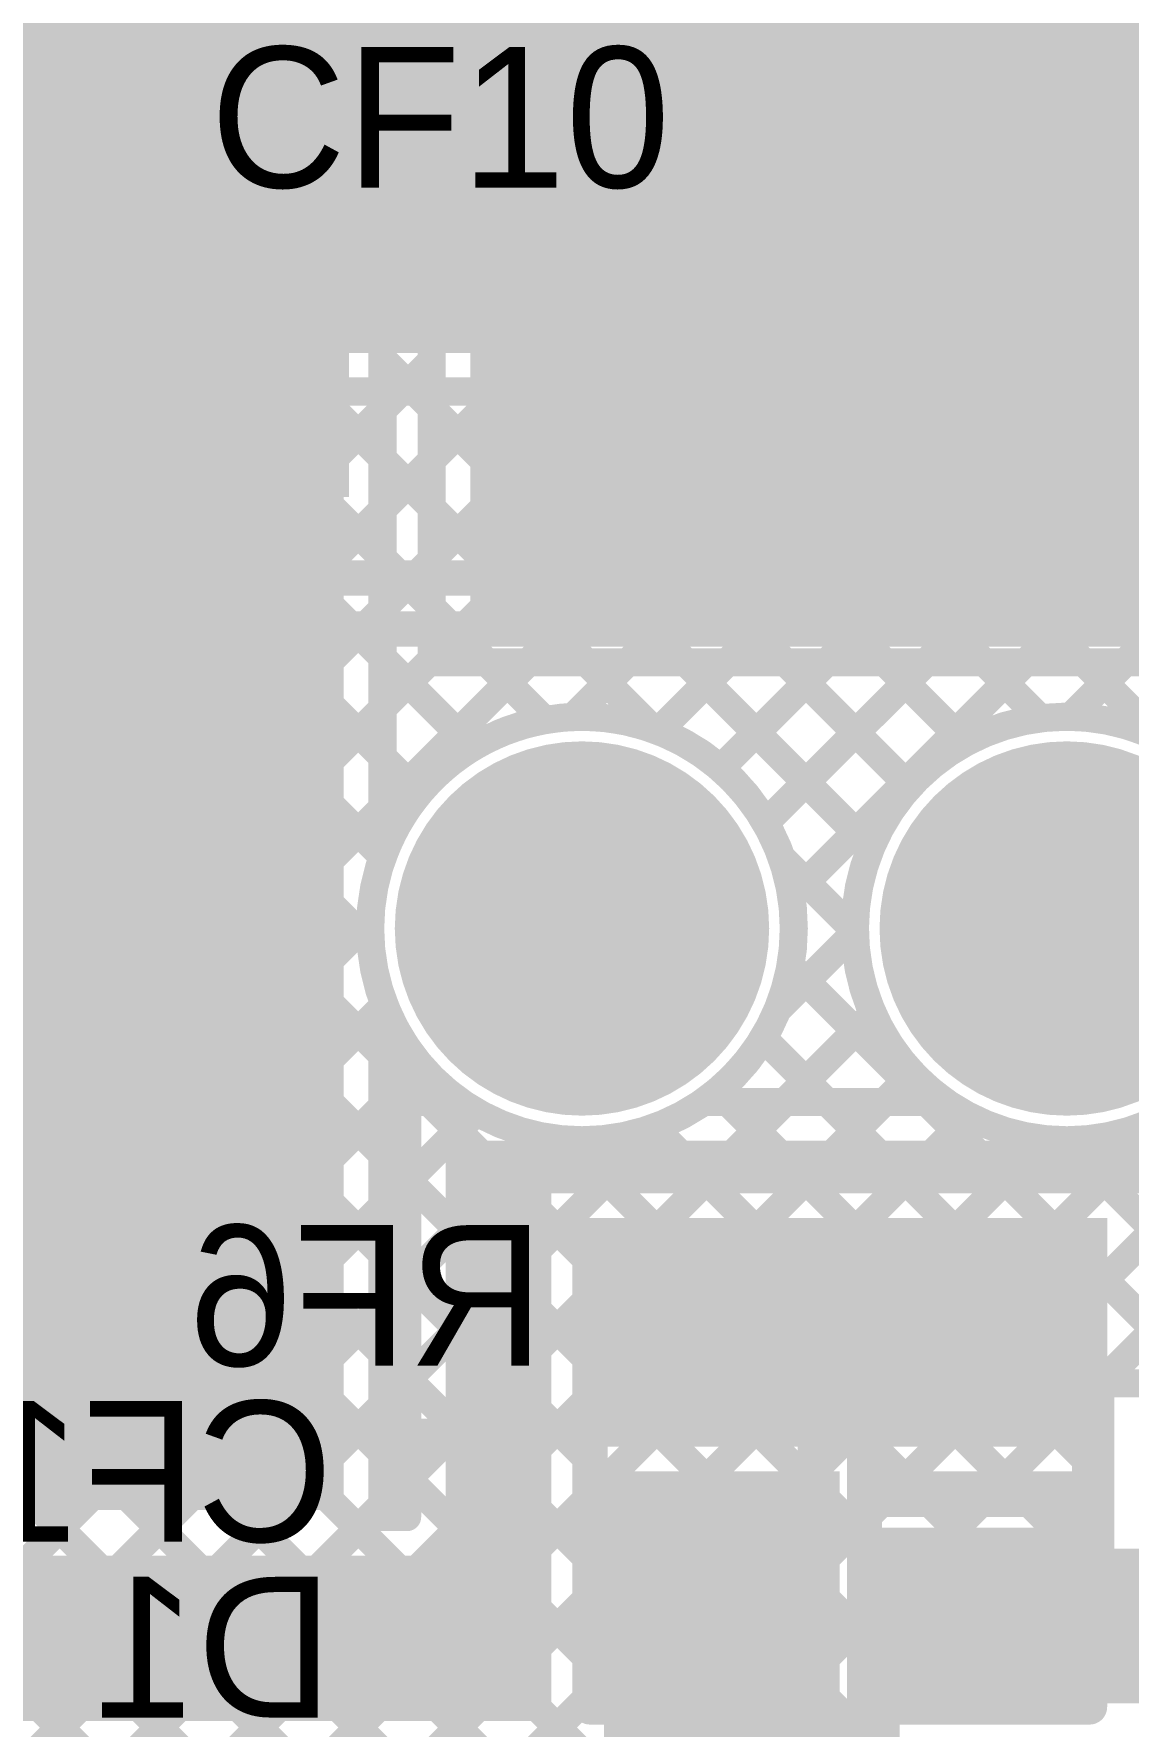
# Model space of a CAD drawing. Header units: millimetres. Extents: x 3.06 to 5.82, y 1.29 to 3.84.
# Drawn here: x 3.4999 to 3.811, y 2.6025 to 3.0837 of the extents above; entities that cross this region are included whole.
import ezdxf

# ---------------------------------------------------------------- set-up
doc = ezdxf.new("R2010")
doc.units = ezdxf.units.MM
doc.header["$MEASUREMENT"] = 0
for name, color, linetype in [('BottomLayer', 5, 'Continuous'), ('BottomOverlay', 54, 'Continuous'), ('BottomPaste', 16, 'Continuous'), ('BottomSolder', 6, 'Continuous'), ('MultiLayer', 9, 'Continuous'), ('PadHoleLayer', 156, 'Continuous'), ('TopLayer', 1, 'Continuous'), ('TopOverlay', 2, 'Continuous'), ('TopPaste', 8, 'Continuous'), ('TopSolder', 216, 'Continuous')]:
    doc.layers.add(name, color=color, linetype=linetype)

# ---------------------------------------------------------------- blocks, each defined once
blk = doc.blocks.new('RAD_0_4_4')
at = {"layer": 'TopOverlay', "const_width": 0.01}
for points in [[(-0.241, 0.117), (-0.241, -0.033)], [(-0.241, 0.117), (0.241, 0.117)]]:
    blk.add_lwpolyline(points, dxfattribs=at)
at = {"layer": 'TopOverlay', "const_width": 0.005}
blk.add_lwpolyline([(-0.2435, 0.117, 1), (-0.2385, 0.117, 1)], format="xyb", close=True, dxfattribs=at)
blk.add_lwpolyline([(-0.2435, 0.117, 1), (-0.2385, 0.117, 1)], format="xyb", close=True, dxfattribs=at)
blk = doc.blocks.new('750312723_16')
at = {"layer": 'BottomLayer', "const_width": 0.04921}
for points in [[(0.57972, 0, 1), (0.62894, 0, 1)], [(0.57972, -0.1378, 1), (0.62894, -0.1378, 1)], [(0.57972, -0.27559, 1), (0.62894, -0.27559, 1)]]:
    blk.add_lwpolyline(points, format="xyb", close=True, dxfattribs=at)
at = {"layer": 'BottomSolder', "const_width": 0.05321}
for points in [[(0.57772, 0, 1), (0.63094, 0, 1)], [(0.57772, -0.1378, 1), (0.63094, -0.1378, 1)], [(0.57772, -0.27559, 1), (0.63094, -0.27559, 1)]]:
    blk.add_lwpolyline(points, format="xyb", close=True, dxfattribs=at)
at = {"layer": 'MultiLayer', "const_width": 0.04921}
for points in [[(0.57972, 0, 1), (0.62894, 0, 1)], [(0.57972, -0.1378, 1), (0.62894, -0.1378, 1)], [(0.57972, -0.27559, 1), (0.62894, -0.27559, 1)]]:
    blk.add_lwpolyline(points, format="xyb", close=True, dxfattribs=at)
at = {"layer": 'PadHoleLayer', "const_width": 0.02303}
for points in [[(0.59281, 0, 1), (0.61585, 0, 1)], [(0.59281, -0.1378, 1), (0.61585, -0.1378, 1)], [(0.59281, -0.27559, 1), (0.61585, -0.27559, 1)]]:
    blk.add_lwpolyline(points, format="xyb", close=True, dxfattribs=at)
at = {"layer": 'TopLayer', "const_width": 0.04921}
for points in [[(0.57972, 0, 1), (0.62894, 0, 1)], [(0.57972, -0.1378, 1), (0.62894, -0.1378, 1)], [(0.57972, -0.27559, 1), (0.62894, -0.27559, 1)]]:
    blk.add_lwpolyline(points, format="xyb", close=True, dxfattribs=at)
at = {"layer": 'TopOverlay', "const_width": 0.01}
blk.add_lwpolyline([(0.6895, 0.056), (0.6895, -0.484)], dxfattribs=at)
at = {"layer": 'TopSolder', "const_width": 0.05321}
for points in [[(0.57772, 0, 1), (0.63094, 0, 1)], [(0.57772, -0.1378, 1), (0.63094, -0.1378, 1)], [(0.57772, -0.27559, 1), (0.63094, -0.27559, 1)]]:
    blk.add_lwpolyline(points, format="xyb", close=True, dxfattribs=at)
blk = doc.blocks.new('RES_0805_B_30')
at = {"layer": 'BottomLayer'}
for points in [[(-0.06, -0.025), (-0.02, -0.025), (-0.06, 0.025), (-0.02, 0.025)], [(0.02, -0.025), (0.06, -0.025), (0.02, 0.025), (0.06, 0.025)]]:
    blk.add_solid(points, dxfattribs=at)
at = {"layer": 'BottomOverlay', "const_width": 0.01}
for points in [[(-0.067, 0.032), (0.067, 0.032)], [(-0.067, 0.032), (-0.067, -0.032)], [(0.067, 0.032), (0.067, -0.032)], [(-0.067, -0.032), (0.067, -0.032)]]:
    blk.add_lwpolyline(points, dxfattribs=at)
at = {"layer": 'BottomOverlay', "const_width": 0.005}
for points in [[(-0.0695, 0.032, 1), (-0.0645, 0.032, 1)], [(-0.0695, 0.032, 1), (-0.0645, 0.032, 1)], [(0.0645, 0.032, 1), (0.0695, 0.032, 1)], [(0.0645, 0.032, 1), (0.0695, 0.032, 1)], [(-0.0695, -0.032, 1), (-0.0645, -0.032, 1)], [(-0.0695, -0.032, 1), (-0.0645, -0.032, 1)], [(0.0645, -0.032, 1), (0.0695, -0.032, 1)], [(0.0645, -0.032, 1), (0.0695, -0.032, 1)]]:
    blk.add_lwpolyline(points, format="xyb", close=True, dxfattribs=at)
at = {"layer": 'BottomPaste'}
for points in [[(-0.06, -0.025), (-0.02, -0.025), (-0.06, 0.025), (-0.02, 0.025)], [(0.02, -0.025), (0.06, -0.025), (0.02, 0.025), (0.06, 0.025)]]:
    blk.add_solid(points, dxfattribs=at)
at = {"layer": 'BottomSolder'}
for points in [[(-0.064, -0.029), (-0.016, -0.029), (-0.064, 0.029), (-0.016, 0.029)], [(0.016, -0.029), (0.064, -0.029), (0.016, 0.029), (0.064, 0.029)]]:
    blk.add_solid(points, dxfattribs=at)
blk = doc.blocks.new('RES_0805_B_31')
at = {"layer": 'BottomLayer'}
for points in [[(-0.06, -0.025), (-0.02, -0.025), (-0.06, 0.025), (-0.02, 0.025)], [(0.02, -0.025), (0.06, -0.025), (0.02, 0.025), (0.06, 0.025)]]:
    blk.add_solid(points, dxfattribs=at)
at = {"layer": 'BottomOverlay', "const_width": 0.01}
for points in [[(-0.067, 0.032), (0.067, 0.032)], [(-0.067, 0.032), (-0.067, -0.032)], [(0.067, 0.032), (0.067, -0.032)], [(-0.067, -0.032), (0.067, -0.032)]]:
    blk.add_lwpolyline(points, dxfattribs=at)
at = {"layer": 'BottomOverlay', "const_width": 0.005}
for points in [[(-0.0695, 0.032, 1), (-0.0645, 0.032, 1)], [(-0.0695, 0.032, 1), (-0.0645, 0.032, 1)], [(0.0645, 0.032, 1), (0.0695, 0.032, 1)], [(0.0645, 0.032, 1), (0.0695, 0.032, 1)], [(-0.0695, -0.032, 1), (-0.0645, -0.032, 1)], [(-0.0695, -0.032, 1), (-0.0645, -0.032, 1)], [(0.0645, -0.032, 1), (0.0695, -0.032, 1)], [(0.0645, -0.032, 1), (0.0695, -0.032, 1)]]:
    blk.add_lwpolyline(points, format="xyb", close=True, dxfattribs=at)
at = {"layer": 'BottomPaste'}
for points in [[(-0.06, -0.025), (-0.02, -0.025), (-0.06, 0.025), (-0.02, 0.025)], [(0.02, -0.025), (0.06, -0.025), (0.02, 0.025), (0.06, 0.025)]]:
    blk.add_solid(points, dxfattribs=at)
at = {"layer": 'BottomSolder'}
for points in [[(-0.064, -0.029), (-0.016, -0.029), (-0.064, 0.029), (-0.016, 0.029)], [(0.016, -0.029), (0.064, -0.029), (0.016, 0.029), (0.064, 0.029)]]:
    blk.add_solid(points, dxfattribs=at)
blk = doc.blocks.new('SMB_B_78')
at = {"layer": 'BottomLayer'}
for points in [[(-0.12951, -0.054), (-0.04451, -0.054), (-0.12951, 0.054), (-0.04451, 0.054)], [(0.04451, -0.054), (0.12951, -0.054), (0.04451, 0.054), (0.12951, 0.054)]]:
    blk.add_solid(points, dxfattribs=at)
at = {"layer": 'BottomOverlay', "const_width": 0.01}
for points in [[(-0.095, 0.081), (0.099, 0.081)], [(-0.095, 0.063), (-0.095, 0.081)], [(0.099, 0.063), (0.099, 0.081)], [(-0.095, -0.081), (-0.095, -0.063)], [(0.099, -0.081), (0.099, -0.063)], [(-0.095, -0.081), (0.099, -0.081)]]:
    blk.add_lwpolyline(points, dxfattribs=at)
at = {"layer": 'BottomOverlay', "const_width": 0.005}
for points in [[(-0.0975, 0.081, 1), (-0.0925, 0.081, 1)], [(-0.0975, 0.081, 1), (-0.0925, 0.081, 1)], [(0.0965, 0.081, 1), (0.1015, 0.081, 1)], [(0.0965, 0.081, 1), (0.1015, 0.081, 1)], [(-0.0975, 0.063, 1), (-0.0925, 0.063, 1)], [(0.0965, 0.063, 1), (0.1015, 0.063, 1)], [(-0.0975, -0.063, 1), (-0.0925, -0.063, 1)], [(0.0965, -0.063, 1), (0.1015, -0.063, 1)], [(-0.0975, -0.081, 1), (-0.0925, -0.081, 1)], [(-0.0975, -0.081, 1), (-0.0925, -0.081, 1)], [(0.0965, -0.081, 1), (0.1015, -0.081, 1)], [(0.0965, -0.081, 1), (0.1015, -0.081, 1)]]:
    blk.add_lwpolyline(points, format="xyb", close=True, dxfattribs=at)
at = {"layer": 'BottomOverlay'}
for points in [[(0.099, 0.058), (0.19, 0.058), (0.099, 0.086), (0.19, 0.086)], [(0.133, -0.086), (0.19, -0.086), (0.133, 0.086), (0.19, 0.086)], [(0.099, -0.086), (0.19, -0.086), (0.099, -0.058), (0.19, -0.058)]]:
    blk.add_solid(points, dxfattribs=at)
at = {"layer": 'BottomPaste'}
for points in [[(-0.12951, -0.054), (-0.04451, -0.054), (-0.12951, 0.054), (-0.04451, 0.054)], [(0.04451, -0.054), (0.12951, -0.054), (0.04451, 0.054), (0.12951, 0.054)]]:
    blk.add_solid(points, dxfattribs=at)
at = {"layer": 'BottomSolder'}
for points in [[(-0.13351, -0.058), (-0.04051, -0.058), (-0.13351, 0.058), (-0.04051, 0.058)], [(0.04051, -0.058), (0.13351, -0.058), (0.04051, 0.058), (0.13351, 0.058)]]:
    blk.add_solid(points, dxfattribs=at)
blk = doc.blocks.new('ULR2G4R7MNL1GS_84')
at = {"layer": 'TopLayer'}
for points in [[(-0.19685, -0.04921), (-0.05906, -0.04921), (-0.19685, 0.04921), (-0.05906, 0.04921)], [(0.05906, -0.04921), (0.19685, -0.04921), (0.05906, 0.04921), (0.19685, 0.04921)]]:
    blk.add_solid(points, dxfattribs=at)
at = {"layer": 'TopOverlay', "const_width": 0.01}
for points in [[(-0.11947, 0.167), (-0.16647, 0.12)], [(-0.11947, 0.167), (0.16553, 0.167)], [(0.16553, 0.167), (0.16553, 0.061)], [(-0.16647, 0.12), (-0.16647, 0.06)], [(-0.20397, 0.096), (-0.20397, 0.063)], [(-0.21997, 0.08), (-0.18697, 0.08)], [(-0.16647, -0.06), (-0.16647, -0.12)], [(0.16553, -0.061), (0.16553, -0.167)], [(-0.16647, -0.12), (-0.11947, -0.167)], [(-0.11947, -0.167), (0.16553, -0.167)]]:
    blk.add_lwpolyline(points, dxfattribs=at)
at = {"layer": 'TopOverlay', "const_width": 0.005}
for points in [[(-0.12197, 0.167, 1), (-0.11697, 0.167, 1)], [(-0.12197, 0.167, 1), (-0.11697, 0.167, 1)], [(0.16303, 0.167, 1), (0.16803, 0.167, 1)], [(0.16303, 0.167, 1), (0.16803, 0.167, 1)], [(-0.16897, 0.12, 1), (-0.16397, 0.12, 1)], [(-0.16897, 0.12, 1), (-0.16397, 0.12, 1)], [(-0.20647, 0.096, 1), (-0.20147, 0.096, 1)], [(-0.22247, 0.08, 1), (-0.21747, 0.08, 1)], [(-0.18947, 0.08, 1), (-0.18447, 0.08, 1)], [(-0.20647, 0.063, 1), (-0.20147, 0.063, 1)], [(-0.16897, 0.06, 1), (-0.16397, 0.06, 1)], [(0.16303, 0.061, 1), (0.16803, 0.061, 1)], [(-0.16897, -0.06, 1), (-0.16397, -0.06, 1)], [(0.16303, -0.061, 1), (0.16803, -0.061, 1)], [(-0.16897, -0.12, 1), (-0.16397, -0.12, 1)], [(-0.16897, -0.12, 1), (-0.16397, -0.12, 1)], [(-0.12197, -0.167, 1), (-0.11697, -0.167, 1)], [(-0.12197, -0.167, 1), (-0.11697, -0.167, 1)], [(0.16303, -0.167, 1), (0.16803, -0.167, 1)], [(0.16303, -0.167, 1), (0.16803, -0.167, 1)]]:
    blk.add_lwpolyline(points, format="xyb", close=True, dxfattribs=at)
at = {"layer": 'TopPaste'}
for points in [[(-0.19685, -0.04921), (-0.05906, -0.04921), (-0.19685, 0.04921), (-0.05906, 0.04921)], [(0.05906, -0.04921), (0.19685, -0.04921), (0.05906, 0.04921), (0.19685, 0.04921)]]:
    blk.add_solid(points, dxfattribs=at)
at = {"layer": 'TopSolder'}
for points in [[(-0.20085, -0.05321), (-0.05506, -0.05321), (-0.20085, 0.05321), (-0.05506, 0.05321)], [(0.05506, -0.05321), (0.20085, -0.05321), (0.05506, 0.05321), (0.20085, 0.05321)]]:
    blk.add_solid(points, dxfattribs=at)

msp = doc.modelspace()

# ---------------------------------------------------------------- linework, layer by layer
at = {"layer": 'BottomLayer', "const_width": 0.008}
for points in [[(3.613, 2.905), (3.613, 3.245)], [(3.599, 2.84957), (3.599, 3.194)], [(3.599, 3.07609), (3.613, 3.06209)], [(3.599, 3.0616), (3.613, 3.0756)], [(3.599, 3.04781), (3.613, 3.03381)], [(3.599, 3.03332), (3.613, 3.04732)], [(3.599, 3.01952), (3.613, 3.00552)], [(3.599, 3.00503), (3.613, 3.01903)], [(3.599, 2.99124), (3.613, 2.97724)], [(3.599, 2.97675), (3.613, 2.99075)], [(3.599, 2.96295), (3.613, 2.94895)], [(3.599, 2.94846), (3.613, 2.96246)], [(3.599, 2.93467), (3.613, 2.92067)], [(3.599, 2.92018), (3.613, 2.93418)], [(3.599, 2.90638), (3.62454, 2.88085)], [(3.599, 2.89189), (3.613, 2.90589)], [(3.599, 2.86361), (3.64039, 2.905)], [(3.613, 2.905), (3.821, 2.905)], [(3.62867, 2.905), (3.64507, 2.8886)], [(3.65316, 2.88949), (3.66867, 2.905)], [(3.65695, 2.905), (3.67589, 2.88606)], [(3.67744, 2.88548), (3.69696, 2.905)], [(3.68524, 2.905), (3.73787, 2.85237)], [(3.69511, 2.87486), (3.72524, 2.905)], [(3.70789, 2.85937), (3.75353, 2.905)], [(3.71352, 2.905), (3.74883, 2.8697)], [(3.71523, 2.83842), (3.78181, 2.905)], [(3.74181, 2.905), (3.76463, 2.88217)], [(3.77009, 2.905), (3.78601, 2.88908)], [(3.79463, 2.88953), (3.8101, 2.905)], [(3.79837, 2.905), (3.81995, 2.88342)], [(3.599, 2.8781), (3.60935, 2.86775)], [(3.71244, 2.84952), (3.7333, 2.82866)], [(3.71131, 2.80621), (3.7333, 2.82821)], [(3.71497, 2.81869), (3.75367, 2.78)], [(3.599, 2.662), (3.599, 2.80909)], [(3.71338, 2.78), (3.73841, 2.80503)], [(3.70722, 2.79816), (3.72538, 2.78)], [(3.599, 2.79325), (3.61225, 2.78)], [(3.599, 2.77876), (3.61018, 2.78993)], [(3.74166, 2.78), (3.74969, 2.78803)], [(3.69413, 2.78297), (3.6971, 2.78)], [(3.606, 2.78), (3.62118, 2.78)], [(3.606, 2.78), (3.62118, 2.78)], [(3.606, 2.743), (3.606, 2.78)], [(3.606, 2.743), (3.606, 2.78)], [(3.69023, 2.78), (3.75898, 2.78)], [(3.599, 2.76496), (3.606, 2.75796)], [(3.599, 2.75047), (3.606, 2.75747)], [(3.606, 2.662), (3.606, 2.743)], [(3.599, 2.73668), (3.606, 2.72968)], [(3.599, 2.72219), (3.606, 2.72919)], [(3.599, 2.70839), (3.606, 2.70139)], [(3.599, 2.6939), (3.606, 2.7009)], [(3.599, 2.68011), (3.606, 2.67311)], [(3.599, 2.66562), (3.606, 2.67262)], [(3.74, 2.671), (3.802, 2.671)], [(3.74, 2.666), (3.74, 2.671)], [(3.7408, 2.666), (3.7458, 2.671)], [(3.74953, 2.671), (3.75453, 2.666)], [(3.76909, 2.666), (3.77409, 2.671)], [(3.77782, 2.671), (3.78282, 2.666)], [(3.79737, 2.666), (3.802, 2.67063)], [(3.802, 2.666), (3.802, 2.671)], [(3.599, 2.662), (3.606, 2.662)], [(3.74, 2.666), (3.802, 2.666)]]:
    msp.add_lwpolyline(points, dxfattribs=at)
at = {"layer": 'BottomLayer', "const_width": 0.004}
for points in [[(3.597, 3.07609, 1), (3.601, 3.07609, 1)], [(3.611, 3.0756, 1), (3.615, 3.0756, 1)], [(3.597, 3.0616, 1), (3.601, 3.0616, 1)], [(3.611, 3.06209, 1), (3.615, 3.06209, 1)], [(3.597, 3.04781, 1), (3.601, 3.04781, 1)], [(3.611, 3.04732, 1), (3.615, 3.04732, 1)], [(3.597, 3.03332, 1), (3.601, 3.03332, 1)], [(3.611, 3.03381, 1), (3.615, 3.03381, 1)], [(3.597, 3.01952, 1), (3.601, 3.01952, 1)], [(3.611, 3.01903, 1), (3.615, 3.01903, 1)], [(3.597, 3.00503, 1), (3.601, 3.00503, 1)], [(3.611, 3.00552, 1), (3.615, 3.00552, 1)], [(3.597, 2.99124, 1), (3.601, 2.99124, 1)], [(3.611, 2.99075, 1), (3.615, 2.99075, 1)], [(3.597, 2.97675, 1), (3.601, 2.97675, 1)], [(3.611, 2.97724, 1), (3.615, 2.97724, 1)], [(3.597, 2.96295, 1), (3.601, 2.96295, 1)], [(3.611, 2.96246, 1), (3.615, 2.96246, 1)], [(3.597, 2.94846, 1), (3.601, 2.94846, 1)], [(3.611, 2.94895, 1), (3.615, 2.94895, 1)], [(3.597, 2.93467, 1), (3.601, 2.93467, 1)], [(3.611, 2.93418, 1), (3.615, 2.93418, 1)], [(3.597, 2.92018, 1), (3.601, 2.92018, 1)], [(3.611, 2.92067, 1), (3.615, 2.92067, 1)], [(3.597, 2.90638, 1), (3.601, 2.90638, 1)], [(3.611, 2.90589, 1), (3.615, 2.90589, 1)], [(3.611, 2.905, 1), (3.615, 2.905, 1)], [(3.611, 2.905, 1), (3.615, 2.905, 1)], [(3.62667, 2.905, 1), (3.63067, 2.905, 1)], [(3.63839, 2.905, 1), (3.64239, 2.905, 1)], [(3.65495, 2.905, 1), (3.65895, 2.905, 1)], [(3.66667, 2.905, 1), (3.67067, 2.905, 1)], [(3.68324, 2.905, 1), (3.68724, 2.905, 1)], [(3.69496, 2.905, 1), (3.69896, 2.905, 1)], [(3.71152, 2.905, 1), (3.71552, 2.905, 1)], [(3.72324, 2.905, 1), (3.72724, 2.905, 1)], [(3.73981, 2.905, 1), (3.74381, 2.905, 1)], [(3.75153, 2.905, 1), (3.75553, 2.905, 1)], [(3.76809, 2.905, 1), (3.77209, 2.905, 1)], [(3.77981, 2.905, 1), (3.78381, 2.905, 1)], [(3.79637, 2.905, 1), (3.80037, 2.905, 1)], [(3.8081, 2.905, 1), (3.8121, 2.905, 1)], [(3.597, 2.89189, 1), (3.601, 2.89189, 1)], [(3.64307, 2.8886, 1), (3.64707, 2.8886, 1)], [(3.65116, 2.88949, 1), (3.65516, 2.88949, 1)], [(3.78401, 2.88908, 1), (3.78801, 2.88908, 1)], [(3.79263, 2.88953, 1), (3.79663, 2.88953, 1)], [(3.67389, 2.88606, 1), (3.67789, 2.88606, 1)], [(3.67544, 2.88548, 1), (3.67944, 2.88548, 1)], [(3.597, 2.8781, 1), (3.601, 2.8781, 1)], [(3.62254, 2.88085, 1), (3.62654, 2.88085, 1)], [(3.76263, 2.88217, 1), (3.76663, 2.88217, 1)], [(3.69311, 2.87486, 1), (3.69711, 2.87486, 1)], [(3.74683, 2.8697, 1), (3.75083, 2.8697, 1)], [(3.60735, 2.86775, 1), (3.61135, 2.86775, 1)], [(3.597, 2.86361, 1), (3.601, 2.86361, 1)], [(3.70589, 2.85937, 1), (3.70989, 2.85937, 1)], [(3.597, 2.84957, 1), (3.601, 2.84957, 1)], [(3.597, 2.84957, 1), (3.601, 2.84957, 1)], [(3.71044, 2.84952, 1), (3.71444, 2.84952, 1)], [(3.73587, 2.85237, 1), (3.73987, 2.85237, 1)], [(3.71323, 2.83842, 1), (3.71723, 2.83842, 1)], [(3.71392, 2.82933, 1), (3.71792, 2.82933, 1)], [(3.71392, 2.82933, 1), (3.71792, 2.82933, 1)], [(3.7313, 2.82866, 1), (3.7353, 2.82866, 1)], [(3.7313, 2.82821, 1), (3.7353, 2.82821, 1)], [(3.71297, 2.81869, 1), (3.71697, 2.81869, 1)], [(3.597, 2.80909, 1), (3.601, 2.80909, 1)], [(3.597, 2.80909, 1), (3.601, 2.80909, 1)], [(3.70931, 2.80621, 1), (3.71331, 2.80621, 1)], [(3.73641, 2.80503, 1), (3.74041, 2.80503, 1)], [(3.70522, 2.79816, 1), (3.70922, 2.79816, 1)], [(3.597, 2.79325, 1), (3.601, 2.79325, 1)], [(3.60818, 2.78993, 1), (3.61218, 2.78993, 1)], [(3.74769, 2.78803, 1), (3.75169, 2.78803, 1)], [(3.69213, 2.78297, 1), (3.69613, 2.78297, 1)], [(3.597, 2.77876, 1), (3.601, 2.77876, 1)], [(3.604, 2.78, 1), (3.608, 2.78, 1)], [(3.604, 2.78, 1), (3.608, 2.78, 1)], [(3.604, 2.78, 1), (3.608, 2.78, 1)], [(3.604, 2.78, 1), (3.608, 2.78, 1)], [(3.61025, 2.78, 1), (3.61425, 2.78, 1)], [(3.61918, 2.78, 1), (3.62318, 2.78, 1)], [(3.61918, 2.78, 1), (3.62318, 2.78, 1)], [(3.61918, 2.78, 1), (3.62318, 2.78, 1)], [(3.68823, 2.78, 1), (3.69223, 2.78, 1)], [(3.68823, 2.78, 1), (3.69223, 2.78, 1)], [(3.6951, 2.78, 1), (3.6991, 2.78, 1)], [(3.71138, 2.78, 1), (3.71538, 2.78, 1)], [(3.72338, 2.78, 1), (3.72738, 2.78, 1)], [(3.73966, 2.78, 1), (3.74366, 2.78, 1)], [(3.75167, 2.78, 1), (3.75567, 2.78, 1)], [(3.75698, 2.78, 1), (3.76098, 2.78, 1)], [(3.75698, 2.78, 1), (3.76098, 2.78, 1)], [(3.597, 2.76496, 1), (3.601, 2.76496, 1)], [(3.604, 2.75796, 1), (3.608, 2.75796, 1)], [(3.604, 2.75747, 1), (3.608, 2.75747, 1)], [(3.597, 2.75047, 1), (3.601, 2.75047, 1)], [(3.604, 2.743, 1), (3.608, 2.743, 1)], [(3.604, 2.743, 1), (3.608, 2.743, 1)], [(3.604, 2.743, 1), (3.608, 2.743, 1)], [(3.597, 2.73668, 1), (3.601, 2.73668, 1)], [(3.604, 2.72968, 1), (3.608, 2.72968, 1)], [(3.604, 2.72919, 1), (3.608, 2.72919, 1)], [(3.597, 2.72219, 1), (3.601, 2.72219, 1)], [(3.597, 2.70839, 1), (3.601, 2.70839, 1)], [(3.604, 2.70139, 1), (3.608, 2.70139, 1)], [(3.604, 2.7009, 1), (3.608, 2.7009, 1)], [(3.597, 2.6939, 1), (3.601, 2.6939, 1)], [(3.597, 2.68011, 1), (3.601, 2.68011, 1)], [(3.604, 2.67311, 1), (3.608, 2.67311, 1)], [(3.604, 2.67262, 1), (3.608, 2.67262, 1)], [(3.738, 2.671, 1), (3.742, 2.671, 1)], [(3.738, 2.671, 1), (3.742, 2.671, 1)], [(3.7438, 2.671, 1), (3.7478, 2.671, 1)], [(3.74753, 2.671, 1), (3.75153, 2.671, 1)], [(3.77209, 2.671, 1), (3.77609, 2.671, 1)], [(3.77582, 2.671, 1), (3.77982, 2.671, 1)], [(3.8, 2.671, 1), (3.804, 2.671, 1)], [(3.8, 2.671, 1), (3.804, 2.671, 1)], [(3.8, 2.67063, 1), (3.804, 2.67063, 1)], [(3.597, 2.66562, 1), (3.601, 2.66562, 1)], [(3.597, 2.662, 1), (3.601, 2.662, 1)], [(3.597, 2.662, 1), (3.601, 2.662, 1)], [(3.604, 2.662, 1), (3.608, 2.662, 1)], [(3.604, 2.662, 1), (3.608, 2.662, 1)], [(3.738, 2.666, 1), (3.742, 2.666, 1)], [(3.738, 2.666, 1), (3.742, 2.666, 1)], [(3.7388, 2.666, 1), (3.7428, 2.666, 1)], [(3.75253, 2.666, 1), (3.75653, 2.666, 1)], [(3.76709, 2.666, 1), (3.77109, 2.666, 1)], [(3.78082, 2.666, 1), (3.78482, 2.666, 1)], [(3.79537, 2.666, 1), (3.79937, 2.666, 1)], [(3.8, 2.666, 1), (3.804, 2.666, 1)], [(3.8, 2.666, 1), (3.804, 2.666, 1)]]:
    msp.add_lwpolyline(points, format="xyb", close=True, dxfattribs=at)
at = {"layer": 'BottomLayer', "const_width": 0.008}
for points in [[(3.599, 2.84957, -0.841761), (3.71592, 2.82933)], [(3.75898, 2.78, -0.934012), (3.821, 2.8829)], [(3.71592, 2.82933, -0.244755), (3.69023, 2.78)], [(3.62118, 2.78, -0.155567), (3.599, 2.80909)]]:
    msp.add_lwpolyline(points, format="xyb", dxfattribs=at)
at = {"layer": 'BottomLayer'}
for points in [[(3.624, 2.916), (3.913, 2.916), (3.624, 3.234), (3.913, 3.234)], [(3.441, 2.664), (3.588, 2.664), (3.441, 3.183), (3.588, 3.183)], [(3.617, 2.644), (3.647, 2.644), (3.617, 2.769), (3.647, 2.769)], [(3.617, 2.754), (3.862, 2.754), (3.617, 2.769), (3.862, 2.769)], [(3.654, 2.682), (3.805, 2.682), (3.654, 2.747), (3.805, 2.747)], [(3.662, 2.541), (3.729, 2.541), (3.662, 2.675), (3.729, 2.675)], [(3.746, 2.609), (4.034, 2.609), (3.746, 2.653), (4.034, 2.653)], [(3.461, 2.604), (3.647, 2.604), (3.461, 2.651), (3.647, 2.651)]]:
    msp.add_solid(points, dxfattribs=at)
at = {"layer": 'BottomOverlay', "const_width": 0.01}
for points in [[(3.6, 2.685), (3.625, 2.685)], [(3.625, 2.685), (3.635, 2.675)], [(3.635, 2.61), (3.635, 2.675)]]:
    msp.add_lwpolyline(points, dxfattribs=at)
at = {"layer": 'BottomOverlay', "const_width": 0.005}
for points in [[(3.5975, 2.685, 1), (3.6025, 2.685, 1)], [(3.6225, 2.685, 1), (3.6275, 2.685, 1)], [(3.6225, 2.685, 1), (3.6275, 2.685, 1)], [(3.6325, 2.675, 1), (3.6375, 2.675, 1)], [(3.6325, 2.675, 1), (3.6375, 2.675, 1)], [(3.6325, 2.61, 1), (3.6375, 2.61, 1)]]:
    msp.add_lwpolyline(points, format="xyb", close=True, dxfattribs=at)
at = {"layer": 'TopLayer', "const_width": 0.008}
for points in [[(3.714, 2.982), (3.714, 3.24)], [(3.745, 3.053), (3.745, 3.24)], [(3.714, 3.10251), (3.745, 3.07151)], [(3.714, 3.06346), (3.745, 3.09446)], [(3.714, 3.07423), (4.38, 2.40823)], [(3.714, 3.03518), (3.745, 3.06618)], [(3.441, 2.3662), (4.1278, 3.053)], [(3.57688, 2.84149), (3.78839, 3.053)], [(3.65316, 2.88949), (3.81667, 3.053)], [(3.67744, 2.88548), (3.84496, 3.053)], [(3.69511, 2.87486), (3.87324, 3.053)], [(3.70789, 2.85937), (3.90153, 3.053)], [(3.714, 3.00689), (3.76011, 3.053)], [(3.71523, 2.83842), (3.92981, 3.053)], [(3.745, 3.053), (3.939, 3.053)], [(3.76351, 3.053), (4.38, 2.43651)], [(3.7918, 3.053), (4.38, 2.4648)], [(3.79463, 2.88953), (3.9581, 3.053)], [(3.80309, 2.7), (4.15609, 3.053)], [(3.714, 3.04594), (4.38, 2.37994)], [(3.714, 3.01766), (4.38, 2.35166)], [(3.714, 2.98937), (3.81995, 2.88342)], [(3.33897, 2.745), (3.57597, 2.982)], [(3.433, 2.982), (3.714, 2.982)], [(3.433, 2.8956), (3.5194, 2.982)], [(3.433, 2.86732), (3.54768, 2.982)], [(3.43853, 2.982), (3.53288, 2.88765)], [(3.46682, 2.982), (3.59906, 2.84975)], [(3.4951, 2.982), (3.60935, 2.86775)], [(3.51145, 2.8892), (3.60425, 2.982)], [(3.52338, 2.982), (3.62454, 2.88085)], [(3.53698, 2.88644), (3.63254, 2.982)], [(3.55167, 2.982), (3.64507, 2.8886)], [(3.55533, 2.87651), (3.66082, 2.982)], [(3.56873, 2.86163), (3.68911, 2.982)], [(3.57995, 2.982), (3.67589, 2.88606)], [(3.60824, 2.982), (3.73787, 2.85237)], [(3.63652, 2.982), (3.74883, 2.8697)], [(3.66481, 2.982), (3.76463, 2.88217)], [(3.69309, 2.982), (3.78601, 2.88908)], [(3.433, 2.95925), (3.50427, 2.88798)], [(3.33426, 2.86), (3.92112, 2.27314)], [(3.36254, 2.86), (3.94331, 2.27923)], [(3.39083, 2.86), (4.14483, 2.106)], [(3.71244, 2.84952), (3.7333, 2.82866)], [(3.57624, 2.84429), (3.59566, 2.82487)], [(3.57554, 2.81186), (3.59555, 2.83188)], [(3.71131, 2.80621), (3.7333, 2.82821)], [(3.57656, 2.81569), (3.77925, 2.613)], [(3.71497, 2.81869), (3.83367, 2.7)], [(3.443, 2.65104), (3.59956, 2.8076)], [(3.441, 2.50762), (3.73841, 2.80503)], [(3.70722, 2.79816), (3.80538, 2.7)], [(3.56802, 2.79594), (3.75096, 2.613)], [(3.441, 2.47934), (3.74969, 2.78803)], [(3.443, 2.62276), (3.61018, 2.78993)], [(3.69413, 2.78297), (3.803, 2.6741)], [(3.441, 2.39448), (3.82383, 2.77731)], [(3.443, 2.59447), (3.62567, 2.77714)], [(3.55431, 2.78137), (3.742, 2.59368)], [(3.441, 2.45105), (3.76581, 2.77586)], [(3.443, 2.5379), (3.67883, 2.77373)], [(3.67613, 2.77269), (3.803, 2.64582)], [(3.441, 2.42277), (3.78764, 2.7694)], [(3.443, 2.67933), (3.53538, 2.77171)], [(3.443, 2.70761), (3.50575, 2.77036)], [(3.443, 2.56619), (3.64662, 2.76981)], [(3.50938, 2.76973), (4.17311, 2.106)], [(3.53562, 2.77178), (3.742, 2.56539)], [(3.65125, 2.76928), (3.803, 2.61753)], [(3.79283, 2.76912), (3.86195, 2.7)], [(3.443, 2.72297), (3.90531, 2.26067)], [(3.411, 2.30791), (3.803, 2.69991)], [(3.803, 2.613), (3.803, 2.7)], [(3.803, 2.7), (3.869, 2.7)], [(3.443, 2.69469), (3.86482, 2.27287)], [(3.74437, 2.613), (3.803, 2.67163)], [(3.443, 2.6664), (3.83075, 2.27865)], [(3.77265, 2.613), (3.803, 2.64335)], [(3.411, 2.27963), (3.742, 2.61063)], [(3.742, 2.613), (3.803, 2.613)], [(3.742, 2.61063), (3.74437, 2.613)], [(3.742, 2.548), (3.742, 2.613)]]:
    msp.add_lwpolyline(points, dxfattribs=at)
at = {"layer": 'TopLayer'}
for points, const_width in [([(3.712, 3.07423, 1), (3.716, 3.07423, 1)], 0.004), ([(3.743, 3.07151, 1), (3.747, 3.07151, 1)], 0.004), ([(3.743, 3.06618, 1), (3.747, 3.06618, 1)], 0.004), ([(3.712, 3.06346, 1), (3.716, 3.06346, 1)], 0.004), ([(3.743, 3.053, 1), (3.747, 3.053, 1)], 0.004), ([(3.743, 3.053, 1), (3.747, 3.053, 1)], 0.004), ([(3.75811, 3.053, 1), (3.76211, 3.053, 1)], 0.004), ([(3.76151, 3.053, 1), (3.76551, 3.053, 1)], 0.004), ([(3.78639, 3.053, 1), (3.79039, 3.053, 1)], 0.004), ([(3.7898, 3.053, 1), (3.7938, 3.053, 1)], 0.004), ([(3.712, 3.04594, 1), (3.716, 3.04594, 1)], 0.004), ([(3.712, 3.03518, 1), (3.716, 3.03518, 1)], 0.004), ([(3.712, 3.01766, 1), (3.716, 3.01766, 1)], 0.004), ([(3.712, 3.00689, 1), (3.716, 3.00689, 1)], 0.004), ([(3.712, 2.98937, 1), (3.716, 2.98937, 1)], 0.004), ([(3.5174, 2.982, 1), (3.5214, 2.982, 1)], 0.004), ([(3.52138, 2.982, 1), (3.52538, 2.982, 1)], 0.004), ([(3.54568, 2.982, 1), (3.54968, 2.982, 1)], 0.004), ([(3.54967, 2.982, 1), (3.55367, 2.982, 1)], 0.004), ([(3.57397, 2.982, 1), (3.57797, 2.982, 1)], 0.004), ([(3.57795, 2.982, 1), (3.58195, 2.982, 1)], 0.004), ([(3.60225, 2.982, 1), (3.60625, 2.982, 1)], 0.004), ([(3.60624, 2.982, 1), (3.61024, 2.982, 1)], 0.004), ([(3.63054, 2.982, 1), (3.63454, 2.982, 1)], 0.004), ([(3.63452, 2.982, 1), (3.63852, 2.982, 1)], 0.004), ([(3.65882, 2.982, 1), (3.66282, 2.982, 1)], 0.004), ([(3.66281, 2.982, 1), (3.66681, 2.982, 1)], 0.004), ([(3.68711, 2.982, 1), (3.69111, 2.982, 1)], 0.004), ([(3.69109, 2.982, 1), (3.69509, 2.982, 1)], 0.004), ([(3.712, 2.982, 1), (3.716, 2.982, 1)], 0.004), ([(3.712, 2.982, 1), (3.716, 2.982, 1)], 0.004), ([(3.57813, 2.82933, 1), (3.4577, 2.82933, 1)], 0.008), ([(3.50227, 2.88798, 1), (3.50627, 2.88798, 1)], 0.004), ([(3.50945, 2.8892, 1), (3.51345, 2.8892, 1)], 0.004), ([(3.71592, 2.82933, 1), (3.5955, 2.82933, 1)], 0.008), ([(3.64307, 2.8886, 1), (3.64707, 2.8886, 1)], 0.004), ([(3.65116, 2.88949, 1), (3.65516, 2.88949, 1)], 0.004), ([(3.85372, 2.82933, 1), (3.73329, 2.82933, 1)], 0.008), ([(3.78401, 2.88908, 1), (3.78801, 2.88908, 1)], 0.004), ([(3.79263, 2.88953, 1), (3.79663, 2.88953, 1)], 0.004), ([(3.53088, 2.88765, 1), (3.53488, 2.88765, 1)], 0.004), ([(3.53498, 2.88644, 1), (3.53898, 2.88644, 1)], 0.004), ([(3.67389, 2.88606, 1), (3.67789, 2.88606, 1)], 0.004), ([(3.67544, 2.88548, 1), (3.67944, 2.88548, 1)], 0.004), ([(3.62254, 2.88085, 1), (3.62654, 2.88085, 1)], 0.004), ([(3.76263, 2.88217, 1), (3.76663, 2.88217, 1)], 0.004), ([(3.55333, 2.87651, 1), (3.55733, 2.87651, 1)], 0.004), ([(3.69311, 2.87486, 1), (3.69711, 2.87486, 1)], 0.004), ([(3.74683, 2.8697, 1), (3.75083, 2.8697, 1)], 0.004), ([(3.60735, 2.86775, 1), (3.61135, 2.86775, 1)], 0.004), ([(3.56673, 2.86163, 1), (3.57073, 2.86163, 1)], 0.004), ([(3.70589, 2.85937, 1), (3.70989, 2.85937, 1)], 0.004), ([(3.59706, 2.84975, 1), (3.60106, 2.84975, 1)], 0.004), ([(3.71044, 2.84952, 1), (3.71444, 2.84952, 1)], 0.004), ([(3.73587, 2.85237, 1), (3.73987, 2.85237, 1)], 0.004), ([(3.57424, 2.84429, 1), (3.57824, 2.84429, 1)], 0.004), ([(3.57488, 2.84149, 1), (3.57888, 2.84149, 1)], 0.004), ([(3.71323, 2.83842, 1), (3.71723, 2.83842, 1)], 0.004), ([(3.59355, 2.83188, 1), (3.59755, 2.83188, 1)], 0.004), ([(3.57613, 2.82933, 1), (3.58013, 2.82933, 1)], 0.004), ([(3.5935, 2.82933, 1), (3.5975, 2.82933, 1)], 0.004), ([(3.71392, 2.82933, 1), (3.71792, 2.82933, 1)], 0.004), ([(3.73129, 2.82933, 1), (3.73529, 2.82933, 1)], 0.004), ([(3.7313, 2.82866, 1), (3.7353, 2.82866, 1)], 0.004), ([(3.7313, 2.82821, 1), (3.7353, 2.82821, 1)], 0.004), ([(3.59366, 2.82487, 1), (3.59766, 2.82487, 1)], 0.004), ([(3.57456, 2.81569, 1), (3.57856, 2.81569, 1)], 0.004), ([(3.71297, 2.81869, 1), (3.71697, 2.81869, 1)], 0.004), ([(3.57354, 2.81186, 1), (3.57754, 2.81186, 1)], 0.004), ([(3.59756, 2.8076, 1), (3.60156, 2.8076, 1)], 0.004), ([(3.70931, 2.80621, 1), (3.71331, 2.80621, 1)], 0.004), ([(3.73641, 2.80503, 1), (3.74041, 2.80503, 1)], 0.004), ([(3.70522, 2.79816, 1), (3.70922, 2.79816, 1)], 0.004), ([(3.56602, 2.79594, 1), (3.57002, 2.79594, 1)], 0.004), ([(3.60818, 2.78993, 1), (3.61218, 2.78993, 1)], 0.004), ([(3.74769, 2.78803, 1), (3.75169, 2.78803, 1)], 0.004), ([(3.69213, 2.78297, 1), (3.69613, 2.78297, 1)], 0.004), ([(3.55231, 2.78137, 1), (3.55631, 2.78137, 1)], 0.004), ([(3.62367, 2.77714, 1), (3.62767, 2.77714, 1)], 0.004), ([(3.67413, 2.77269, 1), (3.67813, 2.77269, 1)], 0.004), ([(3.67683, 2.77373, 1), (3.68083, 2.77373, 1)], 0.004), ([(3.76381, 2.77586, 1), (3.76781, 2.77586, 1)], 0.004), ([(3.50375, 2.77036, 1), (3.50775, 2.77036, 1)], 0.004), ([(3.50738, 2.76973, 1), (3.51138, 2.76973, 1)], 0.004), ([(3.53338, 2.77171, 1), (3.53738, 2.77171, 1)], 0.004), ([(3.53362, 2.77178, 1), (3.53762, 2.77178, 1)], 0.004), ([(3.64462, 2.76981, 1), (3.64862, 2.76981, 1)], 0.004), ([(3.64925, 2.76928, 1), (3.65325, 2.76928, 1)], 0.004), ([(3.78564, 2.7694, 1), (3.78964, 2.7694, 1)], 0.004), ([(3.79083, 2.76912, 1), (3.79483, 2.76912, 1)], 0.004), ([(3.801, 2.7, 1), (3.805, 2.7, 1)], 0.004), ([(3.801, 2.7, 1), (3.805, 2.7, 1)], 0.004), ([(3.801, 2.69991, 1), (3.805, 2.69991, 1)], 0.004), ([(3.80109, 2.7, 1), (3.80509, 2.7, 1)], 0.004), ([(3.80338, 2.7, 1), (3.80738, 2.7, 1)], 0.004), ([(3.801, 2.6741, 1), (3.805, 2.6741, 1)], 0.004), ([(3.801, 2.67163, 1), (3.805, 2.67163, 1)], 0.004), ([(3.801, 2.64582, 1), (3.805, 2.64582, 1)], 0.004), ([(3.801, 2.64335, 1), (3.805, 2.64335, 1)], 0.004), ([(3.801, 2.61753, 1), (3.805, 2.61753, 1)], 0.004), ([(3.74, 2.613, 1), (3.744, 2.613, 1)], 0.004), ([(3.74, 2.613, 1), (3.744, 2.613, 1)], 0.004), ([(3.74, 2.61063, 1), (3.744, 2.61063, 1)], 0.004), ([(3.74, 2.61063, 1), (3.744, 2.61063, 1)], 0.004), ([(3.74237, 2.613, 1), (3.74637, 2.613, 1)], 0.004), ([(3.74237, 2.613, 1), (3.74637, 2.613, 1)], 0.004), ([(3.74896, 2.613, 1), (3.75296, 2.613, 1)], 0.004), ([(3.77065, 2.613, 1), (3.77465, 2.613, 1)], 0.004), ([(3.77725, 2.613, 1), (3.78125, 2.613, 1)], 0.004), ([(3.801, 2.613, 1), (3.805, 2.613, 1)], 0.004), ([(3.801, 2.613, 1), (3.805, 2.613, 1)], 0.004)]:
    msp.add_lwpolyline(points, format="xyb", close=True, dxfattribs=dict(at, const_width=const_width))
for points in [[(3.353, 2.993), (3.703, 2.993), (3.353, 3.234), (3.703, 3.234)], [(3.756, 3.064), (4.061, 3.064), (3.756, 3.236), (4.061, 3.236)]]:
    msp.add_solid(points, dxfattribs=at)

# ---------------------------------------------------------------- block references
for name, p, rotation in [('ULR2G4R7MNL1GS_84', (3.595, 3.28795), 90), ('RAD_0_4_4', (3.896, 3.221), 90), ('SMB_B_78', (3.63, 3.01), 360), ('750312723_16', (3.51791, 2.225), 90), ('RES_0805_B_30', (3.69, 2.675), 90), ('RES_0805_B_31', (3.768, 2.675), 90)]:
    msp.add_blockref(name, p, dxfattribs=dict(rotation=rotation))

# ---------------------------------------------------------------- texts
at = {"layer": 'BottomOverlay', "text_generation_flag": 2}
for s, p in [('RF6', (3.645, 2.705)), ('CF1', (3.585, 2.655)), ('D1', (3.585, 2.605))]:
    msp.add_text(s, height=0.04, dxfattribs=at).set_placement(p)
at = {"layer": 'TopOverlay'}
msp.add_text('CF10', height=0.04, dxfattribs=at).set_placement((3.55, 3.04))

doc.saveas('drawing.dxf')
